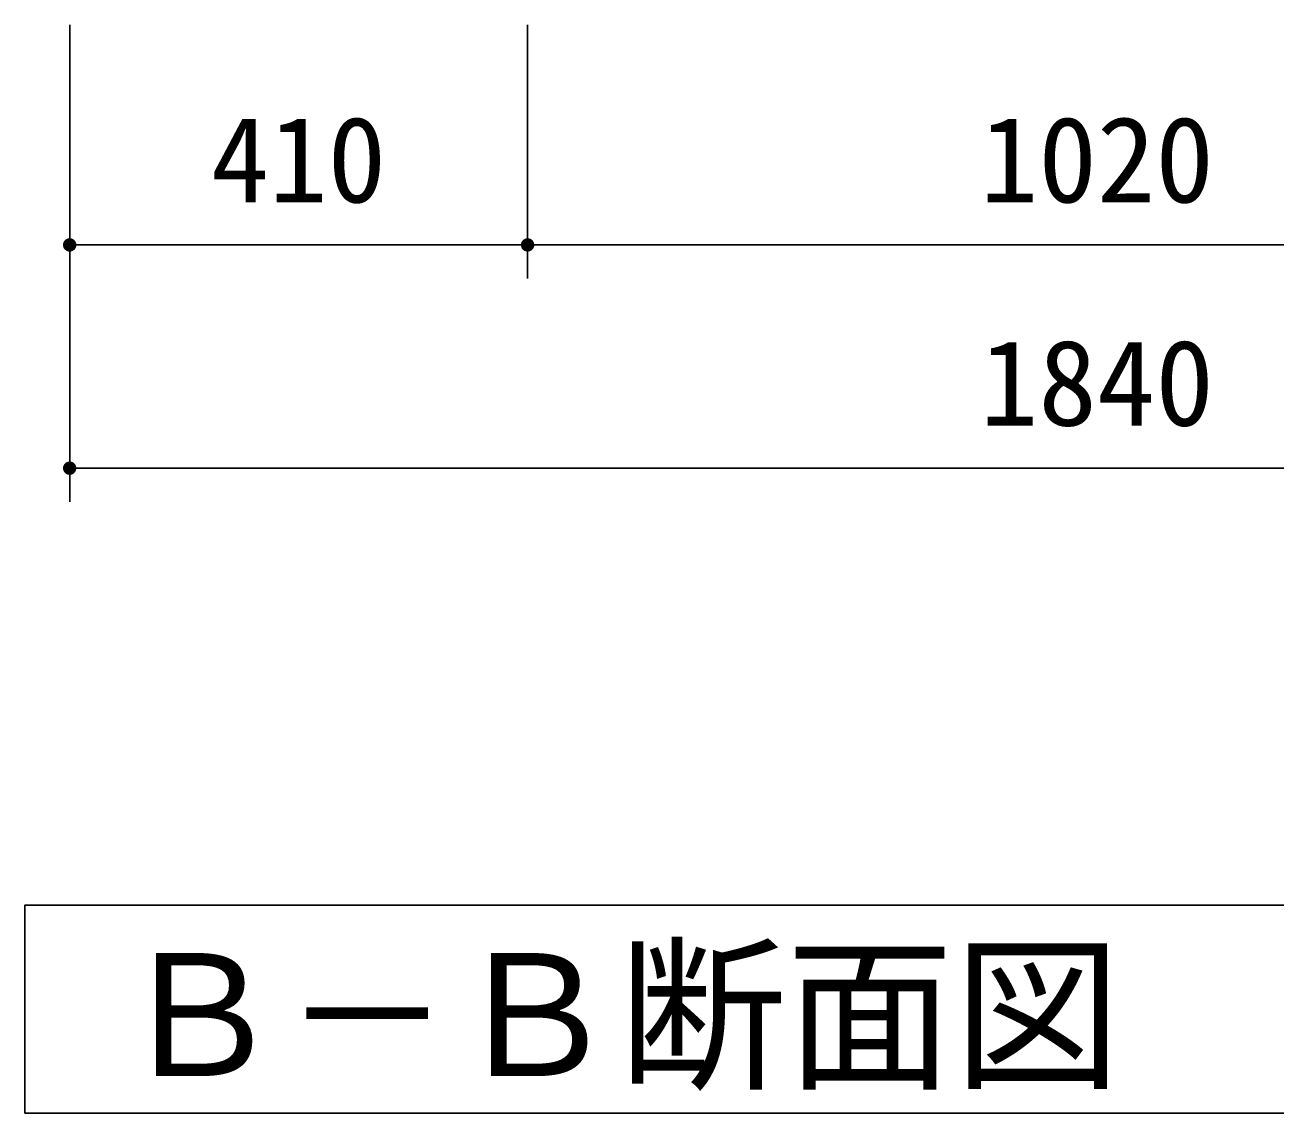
# Model space of a CAD drawing. Units: millimetres, scale not verified. Extents: x -8910 to 8910, y -6308 to 6308.
# Drawn here: x 5 to 1124, y -4934 to -3960 of the extents above; entities that cross this region are included whole.
import ezdxf
from ezdxf.enums import TextEntityAlignment as Align

# ---------------------------------------------------------------- set-up
doc = ezdxf.new("R2010")
doc.units = ezdxf.units.MM
doc.header["$LTSCALE"] = 30
for name, color, linetype, lineweight in [('0-0_機器', 2, 'Continuous', 25), ('0-1_製作', 5, 'Continuous', 25), ('0-5_空気管', 3, 'Continuous', 25), ('0-8_寸法', 2, 'Continuous', 25)]:
    doc.layers.add(name, color=color, linetype=linetype, lineweight=lineweight)
doc.styles.add('ＭＳ ゴシック', font='')
doc.styles.get('ＭＳ ゴシック').set_extended_font_data('MS Gothic')

msp = doc.modelspace()

# ---------------------------------------------------------------- linework, layer by layer
at = {"layer": '0-0_機器', "color": 3}
msp.add_lwpolyline([(2034.03, -4934.24), (2034.03, -4747.93), (4.7, -4747.93), (4.7, -4934.24)], close=True, dxfattribs=at)
at = {"layer": '0-1_製作', "color": 2}
for p, q in [((44.7, -4186.6), (44.7, -3959.58)), ((454.7, -4186.6), (454.7, -3959.58)), ((44.7, -4386.6), (44.7, -4156.6))]:
    msp.add_line(p, q, dxfattribs=at)
at = {"layer": '0-1_製作'}
for points in [[(38.7, -4156.6), (44.7, -4150.6), (44.7, -4156.6)], [(38.71, -4156.22), (44.7, -4150.6), (38.7, -4156.6)], [(38.81, -4155.47), (44.7, -4150.6), (38.71, -4156.22)], [(39, -4154.74), (44.7, -4150.6), (38.81, -4155.47)], [(39.27, -4154.04), (44.7, -4150.6), (39, -4154.74)], [(39.64, -4153.38), (44.7, -4150.6), (39.27, -4154.04)], [(40.08, -4152.77), (44.7, -4150.6), (39.64, -4153.38)], [(40.6, -4152.22), (44.7, -4150.6), (40.08, -4152.77)], [(41.18, -4151.74), (44.7, -4150.6), (40.6, -4152.22)], [(41.81, -4151.34), (44.7, -4150.6), (41.18, -4151.74)], [(42.49, -4151.02), (44.7, -4150.6), (41.81, -4151.34)], [(43.21, -4150.79), (44.7, -4150.6), (42.49, -4151.02)], [(43.95, -4150.65), (44.7, -4150.6), (43.21, -4150.79)], [(44.7, -4150.6), (50.66, -4155.85), (44.7, -4156.6)], [(44.7, -4150.6), (50.51, -4155.11), (50.66, -4155.85)], [(44.7, -4150.6), (50.28, -4154.39), (50.51, -4155.11)], [(44.7, -4150.6), (49.96, -4153.71), (50.28, -4154.39)], [(44.7, -4150.6), (49.56, -4153.07), (49.96, -4153.71)], [(44.7, -4150.6), (49.08, -4152.49), (49.56, -4153.07)], [(44.7, -4150.6), (48.53, -4151.98), (49.08, -4152.49)], [(44.7, -4150.6), (47.92, -4151.53), (48.53, -4151.98)], [(44.7, -4150.6), (47.26, -4151.17), (47.92, -4151.53)], [(44.7, -4150.6), (46.56, -4150.89), (47.26, -4151.17)], [(44.7, -4150.6), (45.83, -4150.7), (46.56, -4150.89)], [(44.7, -4150.6), (45.08, -4150.61), (45.83, -4150.7)], [(448.7, -4156.6), (454.7, -4150.6), (454.7, -4156.6)], [(448.72, -4156.22), (454.7, -4150.6), (448.7, -4156.6)], [(448.81, -4155.47), (454.7, -4150.6), (448.72, -4156.22)], [(449, -4154.74), (454.7, -4150.6), (448.81, -4155.47)], [(449.28, -4154.04), (454.7, -4150.6), (449, -4154.74)], [(449.64, -4153.38), (454.7, -4150.6), (449.28, -4154.04)], [(450.08, -4152.77), (454.7, -4150.6), (449.64, -4153.38)], [(450.6, -4152.22), (454.7, -4150.6), (450.08, -4152.77)], [(451.18, -4151.74), (454.7, -4150.6), (450.6, -4152.22)], [(451.81, -4151.34), (454.7, -4150.6), (451.18, -4151.74)], [(452.5, -4151.02), (454.7, -4150.6), (451.81, -4151.34)], [(453.21, -4150.79), (454.7, -4150.6), (452.5, -4151.02)], [(453.95, -4150.65), (454.7, -4150.6), (453.21, -4150.79)], [(454.7, -4150.6), (460.66, -4155.85), (454.7, -4156.6)], [(454.7, -4150.6), (460.52, -4155.11), (460.66, -4155.85)], [(454.7, -4150.6), (460.28, -4154.39), (460.52, -4155.11)], [(454.7, -4150.6), (459.96, -4153.71), (460.28, -4154.39)], [(454.7, -4150.6), (459.56, -4153.07), (459.96, -4153.71)], [(454.7, -4150.6), (459.08, -4152.49), (459.56, -4153.07)], [(454.7, -4150.6), (458.53, -4151.98), (459.08, -4152.49)], [(454.7, -4150.6), (457.92, -4151.53), (458.53, -4151.98)], [(454.7, -4150.6), (457.26, -4151.17), (457.92, -4151.53)], [(454.7, -4150.6), (456.56, -4150.89), (457.26, -4151.17)], [(454.7, -4150.6), (455.83, -4150.7), (456.56, -4150.89)], [(454.7, -4150.6), (455.08, -4150.61), (455.83, -4150.7)], [(38.7, -4156.6), (44.7, -4156.6), (38.75, -4157.35)], [(38.75, -4157.35), (44.7, -4156.6), (38.89, -4158.09)], [(38.89, -4158.09), (44.7, -4156.6), (39.12, -4158.81)], [(39.12, -4158.81), (44.7, -4156.6), (39.44, -4159.49)], [(39.44, -4159.49), (44.7, -4156.6), (39.85, -4160.13)], [(39.85, -4160.13), (44.7, -4156.6), (40.33, -4160.71)], [(40.33, -4160.71), (44.7, -4156.6), (40.88, -4161.22)], [(40.88, -4161.22), (44.7, -4156.6), (41.49, -4161.66)], [(41.49, -4161.66), (44.7, -4156.6), (42.15, -4162.03)], [(42.15, -4162.03), (44.7, -4156.6), (42.85, -4162.3)], [(42.85, -4162.3), (44.7, -4156.6), (43.58, -4162.49)], [(43.58, -4162.49), (44.7, -4156.6), (44.33, -4162.59)], [(44.33, -4162.59), (44.7, -4156.6), (44.7, -4162.6)], [(44.7, -4156.6), (50.66, -4155.85), (50.7, -4156.6)], [(44.7, -4156.6), (45.45, -4162.55), (44.7, -4162.6)], [(44.7, -4156.6), (46.19, -4162.41), (45.45, -4162.55)], [(44.7, -4156.6), (46.91, -4162.18), (46.19, -4162.41)], [(44.7, -4156.6), (47.59, -4161.86), (46.91, -4162.18)], [(44.7, -4156.6), (48.23, -4161.45), (47.59, -4161.86)], [(44.7, -4156.6), (48.81, -4160.97), (48.23, -4161.45)], [(44.7, -4156.6), (49.33, -4160.42), (48.81, -4160.97)], [(44.7, -4156.6), (49.77, -4159.81), (49.33, -4160.42)], [(44.7, -4156.6), (50.13, -4159.15), (49.77, -4159.81)], [(44.7, -4156.6), (50.41, -4158.45), (50.13, -4159.15)], [(44.7, -4156.6), (50.6, -4157.72), (50.41, -4158.45)], [(44.7, -4156.6), (50.69, -4156.98), (50.6, -4157.72)], [(44.7, -4156.6), (50.7, -4156.6), (50.69, -4156.98)], [(448.7, -4156.6), (454.7, -4156.6), (448.75, -4157.35)], [(448.75, -4157.35), (454.7, -4156.6), (448.89, -4158.09)], [(448.89, -4158.09), (454.7, -4156.6), (449.13, -4158.81)], [(449.13, -4158.81), (454.7, -4156.6), (449.45, -4159.49)], [(449.45, -4159.49), (454.7, -4156.6), (449.85, -4160.13)], [(449.85, -4160.13), (454.7, -4156.6), (450.33, -4160.71)], [(450.33, -4160.71), (454.7, -4156.6), (450.88, -4161.22)], [(450.88, -4161.22), (454.7, -4156.6), (451.49, -4161.66)], [(451.49, -4161.66), (454.7, -4156.6), (452.15, -4162.03)], [(452.15, -4162.03), (454.7, -4156.6), (452.85, -4162.3)], [(452.85, -4162.3), (454.7, -4156.6), (453.58, -4162.49)], [(453.58, -4162.49), (454.7, -4156.6), (454.33, -4162.59)], [(454.33, -4162.59), (454.7, -4156.6), (454.7, -4162.6)], [(454.7, -4156.6), (460.66, -4155.85), (460.7, -4156.6)], [(454.7, -4156.6), (456.2, -4162.41), (454.7, -4162.6)], [(454.7, -4156.6), (456.91, -4162.18), (456.2, -4162.41)], [(454.7, -4156.6), (457.59, -4161.86), (456.91, -4162.18)], [(454.7, -4156.6), (458.23, -4161.45), (457.59, -4161.86)], [(454.7, -4156.6), (458.81, -4160.97), (458.23, -4161.45)], [(454.7, -4156.6), (459.33, -4160.42), (458.81, -4160.97)], [(454.7, -4156.6), (459.77, -4159.81), (459.33, -4160.42)], [(454.7, -4156.6), (460.13, -4159.15), (459.77, -4159.81)], [(454.7, -4156.6), (460.41, -4158.45), (460.13, -4159.15)], [(454.7, -4156.6), (460.6, -4157.72), (460.41, -4158.45)], [(454.7, -4156.6), (460.69, -4156.98), (460.6, -4157.72)], [(454.7, -4156.6), (460.7, -4156.6), (460.69, -4156.98)], [(454.7, -4162.6), (456.2, -4162.41), (455.46, -4162.55)], [(38.7, -4356.6), (44.7, -4350.6), (44.7, -4356.6)], [(38.71, -4356.22), (44.7, -4350.6), (38.7, -4356.6)], [(38.81, -4355.47), (44.7, -4350.6), (38.71, -4356.22)], [(39, -4354.74), (44.7, -4350.6), (38.81, -4355.47)], [(39.27, -4354.04), (44.7, -4350.6), (39, -4354.74)], [(39.64, -4353.38), (44.7, -4350.6), (39.27, -4354.04)], [(40.08, -4352.77), (44.7, -4350.6), (39.64, -4353.38)], [(40.6, -4352.22), (44.7, -4350.6), (40.08, -4352.77)], [(41.18, -4351.74), (44.7, -4350.6), (40.6, -4352.22)], [(41.81, -4351.34), (44.7, -4350.6), (41.18, -4351.74)], [(42.49, -4351.02), (44.7, -4350.6), (41.81, -4351.34)], [(43.21, -4350.79), (44.7, -4350.6), (42.49, -4351.02)], [(43.95, -4350.65), (44.7, -4350.6), (43.21, -4350.79)], [(44.7, -4350.6), (50.66, -4355.85), (44.7, -4356.6)], [(44.7, -4350.6), (50.51, -4355.11), (50.66, -4355.85)], [(44.7, -4350.6), (50.28, -4354.39), (50.51, -4355.11)], [(44.7, -4350.6), (49.96, -4353.71), (50.28, -4354.39)], [(44.7, -4350.6), (49.56, -4353.07), (49.96, -4353.71)], [(44.7, -4350.6), (49.08, -4352.49), (49.56, -4353.07)], [(44.7, -4350.6), (48.53, -4351.98), (49.08, -4352.49)], [(44.7, -4350.6), (47.92, -4351.53), (48.53, -4351.98)], [(44.7, -4350.6), (47.26, -4351.17), (47.92, -4351.53)], [(44.7, -4350.6), (46.56, -4350.89), (47.26, -4351.17)], [(44.7, -4350.6), (45.83, -4350.7), (46.56, -4350.89)], [(44.7, -4350.6), (45.08, -4350.61), (45.83, -4350.7)], [(38.7, -4356.6), (44.7, -4356.6), (38.75, -4357.35)], [(38.75, -4357.35), (44.7, -4356.6), (38.89, -4358.09)], [(38.89, -4358.09), (44.7, -4356.6), (39.12, -4358.81)], [(39.12, -4358.81), (44.7, -4356.6), (39.44, -4359.49)], [(39.44, -4359.49), (44.7, -4356.6), (39.85, -4360.13)], [(39.85, -4360.13), (44.7, -4356.6), (40.33, -4360.71)], [(40.33, -4360.71), (44.7, -4356.6), (40.88, -4361.22)], [(40.88, -4361.22), (44.7, -4356.6), (41.49, -4361.66)], [(41.49, -4361.66), (44.7, -4356.6), (42.15, -4362.03)], [(42.15, -4362.03), (44.7, -4356.6), (42.85, -4362.3)], [(42.85, -4362.3), (44.7, -4356.6), (43.58, -4362.49)], [(43.58, -4362.49), (44.7, -4356.6), (44.33, -4362.59)], [(44.33, -4362.59), (44.7, -4356.6), (44.7, -4362.6)], [(44.7, -4356.6), (50.66, -4355.85), (50.7, -4356.6)], [(44.7, -4356.6), (45.45, -4362.55), (44.7, -4362.6)], [(44.7, -4356.6), (46.19, -4362.41), (45.45, -4362.55)], [(44.7, -4356.6), (46.91, -4362.18), (46.19, -4362.41)], [(44.7, -4356.6), (47.59, -4361.86), (46.91, -4362.18)], [(44.7, -4356.6), (48.23, -4361.45), (47.59, -4361.86)], [(44.7, -4356.6), (48.81, -4360.97), (48.23, -4361.45)], [(44.7, -4356.6), (49.33, -4360.42), (48.81, -4360.97)], [(44.7, -4356.6), (49.77, -4359.81), (49.33, -4360.42)], [(44.7, -4356.6), (50.13, -4359.15), (49.77, -4359.81)], [(44.7, -4356.6), (50.41, -4358.45), (50.13, -4359.15)], [(44.7, -4356.6), (50.6, -4357.72), (50.41, -4358.45)], [(44.7, -4356.6), (50.69, -4356.98), (50.6, -4357.72)], [(44.7, -4356.6), (50.7, -4356.6), (50.69, -4356.98)]]:
    msp.add_solid(points, dxfattribs=at)
at = {"layer": '0-5_空気管', "color": 2}
for p, q in [((44.7, -4156.6), (454.7, -4156.6)), ((454.7, -4156.6), (1474.7, -4156.6))]:
    msp.add_line(p, q, dxfattribs=at)
at = {"layer": '0-8_寸法'}
msp.add_line((44.7, -4356.6), (1884.7, -4356.6), dxfattribs=at)

# ---------------------------------------------------------------- texts
at = {"layer": '0-0_機器', "color": 4, "style": 'ＭＳ ゴシック'}
msp.add_text('Ｂ－Ｂ断面図', height=110, dxfattribs=at).set_placement((85.94, -4934.21), align=Align.BOTTOM_LEFT)
at = {"layer": '0-1_製作', "color": 4, "style": 'ＭＳ ゴシック'}
for s, p in [('410', (170.95, -4141.6)), ('1020', (859.7, -4141.6))]:
    msp.add_text(s, height=76.98, dxfattribs=at).set_placement(p, align=Align.BOTTOM_LEFT)
at = {"layer": '0-8_寸法', "color": 4, "style": 'ＭＳ ゴシック'}
msp.add_text('1840', height=76.98, dxfattribs=at).set_placement((859.7, -4341.6), align=Align.BOTTOM_LEFT)

doc.saveas('drawing.dxf')
